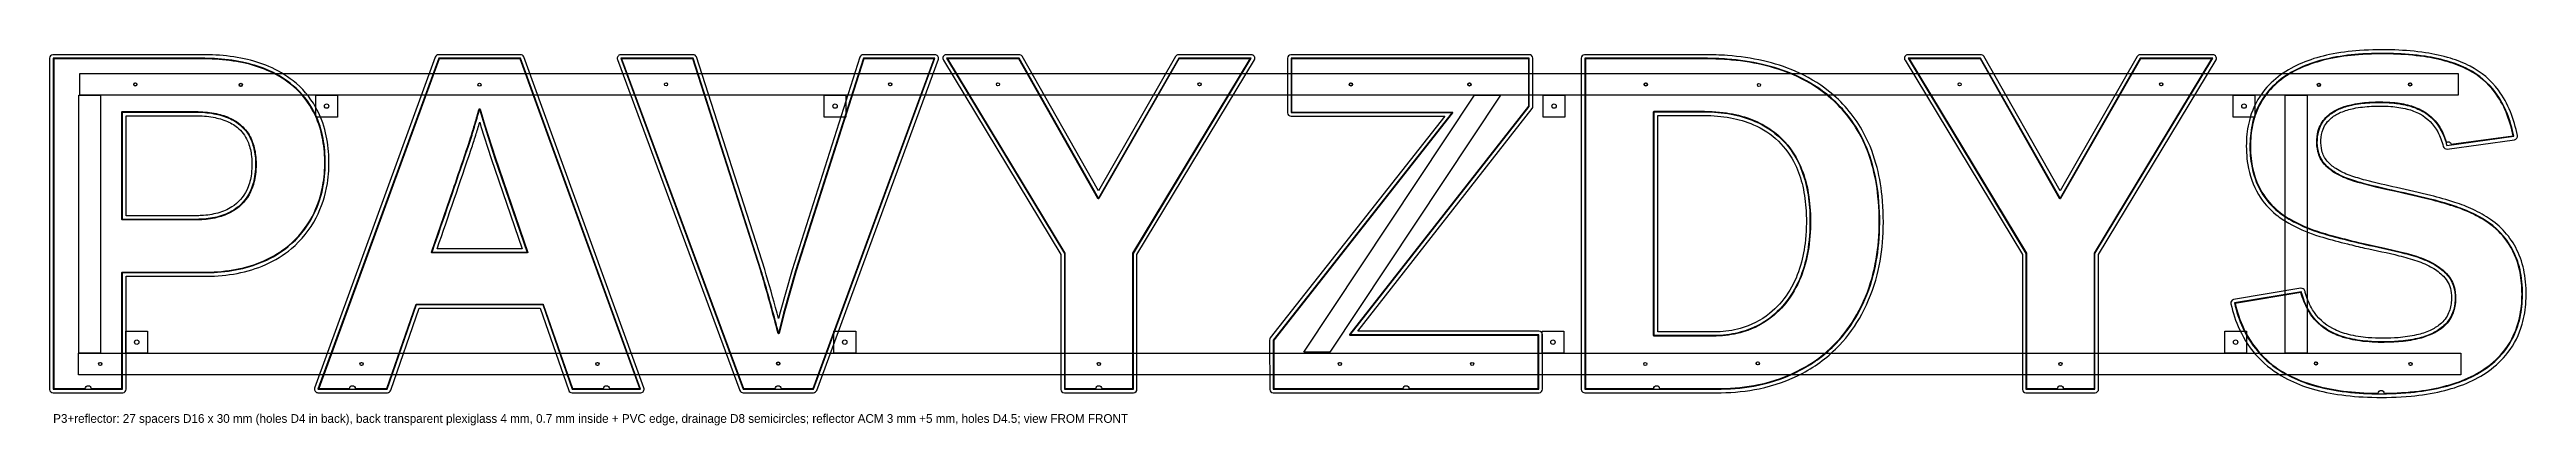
# Model space of a CAD drawing. Header units: millimetres. Extents: x -5 to 3405, y -44 to 474.
import ezdxf

# ---------------------------------------------------------------- set-up
doc = ezdxf.new("R2010")
doc.units = ezdxf.units.MM
for name, color, linetype in [('1_REMAS', 5, 'Continuous'), ('2_DUGNAS', 1, 'Continuous'), ('3_PRIEKIS', 7, 'Continuous'), ('4_REFLEKTORIUS', 30, 'Continuous'), ('TEXT', 8, 'Continuous')]:
    doc.layers.add(name, color=color, linetype=linetype)

# ---------------------------------------------------------------- blocks, each defined once
blk = doc.blocks.new('REMAS')
at = {"layer": '1_REMAS'}
for points in [[(35.136, 411.068), (65.136, 411.068), (65.136, 56.068), (35.136, 56.068)], [(36.5, 441.068), (3311.5, 441.068), (3311.5, 411.068), (36.5, 411.068)], [(361.5, 411.068), (391.5, 411.068), (391.5, 381.068), (361.5, 381.068)], [(1061.5, 411.068), (1091.5, 411.068), (1091.5, 381.068), (1061.5, 381.068)], [(1956.95, 411.068), (1992.966, 411.068), (1757.966, 57.329), (1721.95, 57.329)], [(2051.5, 411.068), (2081.5, 411.068), (2081.5, 381.068), (2051.5, 381.068)], [(3001.5, 411.068), (3031.5, 411.068), (3031.5, 381.068), (3001.5, 381.068)], [(3073.366, 411.068), (3103.366, 411.068), (3103.366, 56.068), (3073.366, 56.068)], [(100, 86.068), (130, 86.068), (130, 56.068), (100, 56.068)], [(1075, 86.068), (1105, 86.068), (1105, 56.068), (1075, 56.068)], [(2050, 86.068), (2080, 86.068), (2080, 56.068), (2050, 56.068)], [(2990, 86.068), (3020, 86.068), (3020, 56.068), (2990, 56.068)], [(35, 56.068), (3315, 56.068), (3315, 26.068), (35, 26.068)]]:
    blk.add_lwpolyline(points, close=True, dxfattribs=at)
for centre in [(376.5, 396.068), (1076.5, 396.068), (2066.5, 396.068), (3016.5, 396.068), (115, 71.068), (1090, 71.068), (2065, 71.068), (3005, 71.068)]:
    blk.add_circle(centre, 3, dxfattribs=at)
blk = doc.blocks.new('DUGNAS')
at = {"layer": '2_DUGNAS'}
for points in [[(0.7, 461.232), (0.7, 7.165), (44.27, 7.165, -0.99875), (52.27, 7.165), (94.66, 7.165), (94.677, 166.953, -0.35083125), (95.36, 167.5), (211.503, 167.516, 0.04452233), (252.308, 171.417, 0.05782153), (290.25, 183.159, 0.06843256), (324.266, 204.2, 0.09745615), (356.385, 243.832, 0.08433195), (371.87, 290.441, 0.04794185), (373.84, 324.629, 0.04978545), (369.553, 358.053, 0.07147344), (356.369, 392.075, 0.09601643), (326.853, 426.399, 0.06768036), (294.822, 445.348, 0.04792886), (261.937, 455.65, 0.03845859), (223.74, 460.686, 0.01473364), (204.62, 461.232)], [(365.633, 7.165), (407.95, 7.165, -0.99875), (415.95, 7.165), (459.494, 7.165), (499.805, 123.207, -0.25943456), (500.399, 123.537), (674.142, 123.52, -0.2598899), (674.649, 123.067), (714.892, 7.165), (757.77, 7.165, -0.99875), (765.77, 7.165), (807.786, 7.165), (642.788, 461.232), (531.275, 461.232)], [(782.637, 461.232), (950.535, 7.165), (994.21, 7.165, -0.99875), (1002.21, 7.165), (1046.213, 7.165), (1213.144, 461.232), (1116.065, 461.232), (1022.803, 169.184), (1006.324, 111.021), (999.486, 83.089, -0.69198878), (998.182, 83.221, 0.00579745), (978.803, 153.945, 0.00382234), (974.27, 169.177), (880.683, 461.232)], [(1648.331, 461.232), (1550.091, 461.232), (1439.649, 268.799, -0.50943639), (1438.524, 268.926), (1329.465, 461.232), (1231.228, 461.232), (1392.925, 193.528), (1392.961, 193.307), (1392.961, 7.165), (1435.66, 7.165, -0.99875), (1443.66, 7.165), (1486.598, 7.165), (1486.615, 193.461), (1486.699, 193.669)], [(2044.86, 80.437), (1785.832, 80.454, -0.54998537), (1785.435, 81.569), (2031.607, 395.906), (2031.607, 461.232), (1705.226, 461.232), (1705.226, 387.96), (1926.433, 387.943, -0.55180744), (1926.829, 386.827), (1680.658, 73.783), (1680.658, 7.165), (1858.81, 7.165, -0.99875), (1866.81, 7.165), (2044.86, 7.165)], [(2109.618, 461.232), (2109.618, 7.165), (2203.77, 7.165, -0.99875), (2211.77, 7.165), (2296.463, 7.183, 0.0489608), (2348.002, 12.607, 0.07271265), (2407.445, 34.182, 0.08447114), (2457.449, 73.016, 0.0643639), (2486.669, 114.92, 0.0607989), (2506.092, 166.495, 0.04557836), (2513.622, 217.149, 0.03957509), (2512.55, 271.541, 0.04356023), (2504.271, 315.631, 0.05821174), (2486.585, 358.789, 0.09894718), (2441.038, 412.272, 0.06572845), (2396.192, 438.985, 0.04569425), (2353.565, 452.871, 0.03803024), (2304.928, 460.097, 0.01878144), (2273.777, 461.232)], [(2972.385, 461.232), (2874.145, 461.232), (2763.703, 268.799, -0.50943639), (2762.578, 268.926), (2653.519, 461.232), (2555.282, 461.232), (2716.979, 193.528), (2717.015, 193.307), (2717.015, 7.165), (2759.71, 7.165, -0.99875), (2767.71, 7.165), (2810.652, 7.165), (2810.669, 193.461), (2810.753, 193.669)], [(3295.23, 346.114, -0.58357911), (3301.703, 343.544), (3387.204, 355.204, 0.04857357), (3377.419, 387.611, 0.06431397), (3361.367, 415.7, 0.11080225), (3325.357, 445.926, 0.04849083), (3297.705, 456.976, 0.03620933), (3263.953, 464.239, 0.02818233), (3222.149, 467.768, 0.02677191), (3174.25, 466.86, 0.03424562), (3133.798, 461.129, 0.04240871), (3100.908, 451.173, 0.05809167), (3071.492, 435.339, 0.0737734), (3047.812, 412.971, 0.09873954), (3030.001, 377.28, 0.05792153), (3025.529, 347.748, 0.04978266), (3027.321, 316.33, 0.09320813), (3041.228, 277.538, 0.08985781), (3064.515, 250.929, 0.04137506), (3080.824, 239.981, 0.04843646), (3117.531, 223.758, 0.01501016), (3145.696, 215.612, 0.00673997), (3183.568, 206.274), (3197.545, 203.385), (3210.374, 200.601), (3222.043, 197.924), (3231.303, 195.67), (3239.676, 193.497), (3246.149, 191.7), (3251.971, 189.962, -0.0335085), (3269.107, 183.547, -0.05643634), (3287.488, 172.704, -0.05586938), (3297.842, 162.859, -0.12401937), (3306.865, 143.45, -0.06445417), (3307.803, 127.997, -0.08801828), (3303.496, 109.163, -0.11676064), (3290.168, 91.442, -0.06759446), (3275.086, 82.05, -0.0494186), (3255.467, 75.49, -0.03771877), (3229.271, 71.563), (3222.973, 71.143), (3216.434, 70.871), (3209.652, 70.748, -0.03645632), (3176.169, 72.736, -0.04727074), (3150.082, 78.741, -0.06373726), (3128.916, 88.894, -0.11180463), (3106.029, 112.82), (3104.342, 115.721, -0.06234536), (3094.979, 139.499), (3004.215, 124.53, 0.05416593), (3016.118, 89.638, 0.08842084), (3043.634, 50.56, 0.07152752), (3076.158, 26.748, 0.04830529), (3108.919, 13.193, 0.03852175), (3147.73, 4.558, 0.03011466), (3192.593, 0.854, 0.00466602), (3201.33, 0.713, -0.9957495), (3209.33, 0.721, 0.02930959), (3257.348, 3.784, 0.0349604), (3295.503, 11.206, 0.04666569), (3329.171, 23.671, 0.06502356), (3359.463, 43.418, 0.09431747), (3385.355, 75.792, 0.07477539), (3396.736, 108.981, 0.05133268), (3399.27, 141.018, 0.05083331), (3395.881, 170.641, 0.09975975), (3378.429, 210.171, 0.08758444), (3352.831, 235.285, 0.04259656), (3329.414, 248.591, 0.03186937), (3305.128, 258.137, 0.01678286), (3272.276, 267.558, 0.01022717), (3225.459, 278.347), (3211.961, 281.351), (3199.699, 284.221), (3189.984, 286.622), (3181.215, 288.921), (3173.391, 291.118), (3167.436, 292.92), (3162.173, 294.648, -0.06008623), (3140.424, 304.906, -0.0720005), (3127.059, 316.229, -0.12252509), (3118.267, 333.505, -0.06930746), (3116.829, 349.537, -0.08399573), (3120.207, 366.453, -0.12949848), (3133.212, 384.191, -0.07036839), (3147.626, 392.791, -0.05058287), (3166.471, 398.536, -0.03799923), (3191.716, 401.561), (3197.795, 401.785, -0.03311814), (3223.987, 400.861), (3227.662, 400.421, -0.04977456), (3249.592, 395.438), (3252.497, 394.381, -0.08174664), (3271.849, 383.282, -0.10793091), (3289.691, 360.613, -0.04560579)], [(94.69, 388.11, -0.33109617), (95.36, 388.606), (195.945, 388.596), (199.851, 388.517, -0.0442866), (224.593, 385.72, -0.06099193), (244.777, 378.988, -0.09565561), (263.111, 365.499, -0.09883586), (274.618, 346.173, -0.06484133), (278.922, 325.974, -0.05994429), (278.049, 298.969, -0.07229699), (271.684, 278.027, -0.14155773), (248.94, 252.428, -0.07427927), (228.443, 243.433, -0.05475698), (204.539, 239.689, -0.01355086), (196.539, 239.479), (95.207, 239.496, -0.35083125), (94.66, 240.179), (94.677, 388.06)], [(586.746, 392.425, -0.45123685), (587.701, 391.989), (594.489, 369.688), (608.385, 325.737), (653.348, 194.675, -0.44762608), (652.653, 193.9), (521.58, 193.917), (521.288, 194.06, -0.31102355), (521.072, 194.827), (550.709, 281.311, 0.00237795), (574.726, 352.319, 0.00812899), (580.865, 372.425, 0.00503707), (586.413, 392.113, -0.16495247)], [(2273.629, 388.924), (2278.947, 388.83), (2284.166, 388.625), (2289.292, 388.309), (2294.324, 387.88), (2299.263, 387.34), (2304.108, 386.687, -0.05254372), (2336.774, 378.48, -0.07678647), (2369.947, 360.164, -0.11071422), (2402.373, 320.732, -0.056947), (2413.726, 289.997), (2414.812, 285.391), (2415.788, 280.685, -0.04273704), (2419.565, 243.127, -0.04110086), (2417.117, 201.398, -0.0513727), (2408.121, 165.139, -0.07363012), (2388.504, 128.619, -0.07432795), (2362.323, 102.59, -0.09427039), (2322.945, 84.071, -0.05733142), (2289.918, 79.533), (2285.092, 79.467), (2204.125, 79.484, -0.35083125), (2203.578, 80.167), (2203.595, 388.383, -0.35083125), (2204.278, 388.93)]]:
    blk.add_lwpolyline(points, format="xyb", close=True, dxfattribs=at)
for centre in [(113.1, 426.02), (258.3, 425.32), (587, 425.62), (843.8, 426.12), (1152.5, 426.12), (1300.9, 426.12), (1578.5, 426.12), (1786.8, 426.02), (1950, 426.02), (2192.8, 426.02), (2348.7, 425.22), (2625, 426.12), (2902.6, 426.12), (3119.6, 425.32), (3245.2, 426.02), (64.8, 41.02), (424.6, 41.02), (749.3, 41.02), (998.3, 41.52), (1439.8, 41.02), (1771.7, 41.02), (1953.8, 41.02), (2192.2, 41.02), (2347, 41.92), (2763.8, 41.02), (3115.6, 41.82), (3245.8, 41.02)]:
    blk.add_circle(centre, 2, dxfattribs=at)
blk = doc.blocks.new('PRIEKIS')
at = {"layer": '3_PRIEKIS'}
for points in [[(0, 461.932), (0, 6.465), (95.36, 6.465), (95.36, 166.8), (211.511, 166.816, 0.04289609), (251.114, 170.48, 0.05754627), (289.397, 182.017, 0.068064), (323.763, 202.876, 0.09986703), (357.002, 243.502, 0.0843374), (372.561, 290.332, 0.04992444), (374.476, 326.351, 0.05023591), (369.874, 359.702, 0.07185733), (356.264, 393.659, 0.09564061), (326.188, 427.815, 0.06735718), (293.712, 446.576, 0.0475205), (260.459, 456.679, 0.03802243), (221.914, 461.489, 0.01313272), (204.621, 461.932)], [(998.859, 83.4, 0.00579556), (979.475, 154.14, 0.00386709), (974.938, 169.386), (881.194, 461.932), (781.631, 461.932), (950.048, 6.465), (1046.701, 6.465), (1214.147, 461.932), (1115.554, 461.932), (1022.133, 169.386), (1005.647, 111.2)], [(2108.918, 461.932), (2108.918, 6.465), (2296.471, 6.483, 0.04898697), (2348.145, 11.922, 0.07099007), (2406.49, 32.875, 0.08019557), (2454.938, 69.309, 0.06496902), (2485.07, 110.486, 0.06315336), (2506.013, 163.339, 0.0460787), (2514.101, 213.769, 0.04202018), (2513.247, 271.613, 0.04353645), (2504.944, 315.822, 0.0605057), (2486.337, 360.655, 0.09645615), (2441.473, 412.82, 0.06571631), (2396.471, 439.627, 0.04569937), (2353.723, 453.553, 0.03801576), (2304.98, 460.795, 0.01881126), (2273.778, 461.932)], [(3388.04, 354.611, 0.04687131), (3378.634, 386.501, 0.06383271), (3362.746, 415.037, 0.11392824), (3325.683, 446.546, 0.04674445), (3299.299, 457.225, 0.03667784), (3265.724, 464.684, 0.02946452), (3222.171, 468.468, 0.02676983), (3174.197, 467.558, 0.03427958), (3133.65, 461.813, 0.04242259), (3100.646, 451.822, 0.05809804), (3071.088, 435.91, 0.07378249), (3047.26, 413.401, 0.0987508), (3029.327, 377.467, 0.05791282), (3024.829, 347.777, 0.04978899), (3026.63, 316.216, 0.09123573), (3040.203, 277.9, 0.09203394), (3064.076, 250.384, 0.04132327), (3080.477, 239.373, 0.04755007), (3116.546, 223.348, 0.01545453), (3144.285, 215.26, 0.00708611), (3183.419, 205.59, -0.01129844), (3231.132, 194.991, -0.01871031), (3256.103, 187.895, -0.05223642), (3278.605, 177.829, -0.06554839), (3294.178, 165.876, -0.15179113), (3306.177, 143.318, -0.06455151), (3307.105, 128.045, -0.08813412), (3302.85, 109.434, -0.11671422), (3289.723, 91.982, -0.0682914), (3274.799, 82.688, -0.05002747), (3255.311, 76.172, -0.03768993), (3229.219, 72.261, -0.03894278), (3186.971, 72.246, -0.04223993), (3159.155, 76.77, -0.05707193), (3136.464, 85.275, -0.14024813), (3106.63, 113.18, -0.06335647), (3096.846, 135.475, -0.01037335), (3095.493, 140.293), (3003.366, 125.1, 0.05251849), (3014.846, 90.708, 0.08260582), (3040.102, 53.159, 0.07754545), (3074.587, 26.806, 0.04876522), (3107.221, 12.993, 0.03892004), (3145.886, 4.128, 0.03161334), (3192.575, 0.155, 0.02923741), (3245.997, 1.828, 0.03424929), (3287.503, 8.451, 0.0421952), (3321.274, 19.312, 0.05783296), (3351.628, 36.298, 0.074988), (3376.816, 60.956, 0.09117079), (3394.625, 97.076, 0.0558756), (3399.714, 127.724, 0.0538781), (3398.067, 163.012, 0.06882134), (3388.969, 193.332, 0.13630322), (3353.231, 235.86, 0.04260684), (3329.711, 249.225, 0.03188898), (3305.347, 258.802, 0.01735693), (3270.978, 268.61, 0.00992603), (3225.609, 279.031, -0.01161299), (3182.592, 289.275, -0.01923878), (3160.809, 295.866, -0.05894477), (3140.119, 305.938, -0.07307112), (3127.132, 317.223, -0.11799671), (3118.949, 333.664, -0.06935208), (3117.528, 349.502, -0.08392721), (3120.855, 366.189, -0.12973631), (3133.65, 383.645, -0.07112593), (3147.897, 392.146, -0.04765079), (3165.01, 397.51, -0.03904175), (3189.78, 400.754, -0.03467405), (3220.152, 400.523, -0.04768552), (3244.334, 396.346, -0.06262635), (3262.755, 388.743, -0.1419673), (3288.127, 362.134, -0.06250753), (3295.589, 342.004)], [(95.36, 240.179), (95.36, 387.906), (195.934, 387.896, -0.04228658), (221.207, 385.672, -0.05848407), (241.885, 379.553, -0.08142865), (258.941, 368.677, -0.11788697), (273.477, 347.223, -0.06614181), (278.072, 327.477, -0.06334303), (277.359, 299.085, -0.07230822), (271.055, 278.334, -0.14152408), (248.568, 253.021, -0.07463205), (228.259, 244.109, -0.05478703), (204.505, 240.388, -0.01349643), (196.539, 240.179)], [(587.032, 391.785), (593.82, 369.481), (607.72, 325.518), (652.653, 194.6), (521.734, 194.6, 0.00136176), (570.39, 337.082, 0.00602452), (577.571, 358.947, 0.00816451)], [(2204.278, 80.167), (2204.278, 388.23), (2273.626, 388.224, -0.04359726), (2310.293, 384.955, -0.05712302), (2343.211, 375.133, -0.09046056), (2378.824, 351.532, -0.08907649), (2403.023, 317.853, -0.05595239), (2413.78, 286.783, -0.04307146), (2418.529, 252.098, -0.04335324), (2417.087, 206.401, -0.0476344), (2409.411, 171.023, -0.06690901), (2392.762, 135.901, -0.0775564), (2366.354, 106.561, -0.10399476), (2324.165, 85.123, -0.05783711), (2291.487, 80.285, -0.00916771), (2285.092, 80.167)]]:
    blk.add_lwpolyline(points, format="xyb", close=True, dxfattribs=at)
for points in [[(364.632, 6.465), (459.992, 6.465), (500.399, 122.837), (673.987, 122.837), (714.394, 6.465), (808.785, 6.465), (643.278, 461.932), (530.785, 461.932)], [(1649.572, 461.932), (1549.686, 461.932), (1439.133, 269.272), (1329.873, 461.932), (1229.987, 461.932), (1392.261, 193.307), (1392.261, 6.465), (1487.298, 6.465), (1487.298, 193.307)], [(1926.279, 387.26), (1679.958, 74.026), (1679.958, 6.465), (2045.56, 6.465), (2045.56, 81.137), (1785.986, 81.137), (2032.307, 395.665), (2032.307, 461.932), (1704.526, 461.932), (1704.526, 387.26)], [(2973.626, 461.932), (2873.74, 461.932), (2763.187, 269.272), (2653.927, 461.932), (2554.041, 461.932), (2716.315, 193.307), (2716.315, 6.465), (2811.352, 6.465), (2811.352, 193.307)]]:
    blk.add_lwpolyline(points, close=True, dxfattribs=at)
blk = doc.blocks.new('REFLEKTORIUS')
at = {"layer": '4_REFLEKTORIUS'}
for points in [[(100.36, 161.8), (211.579, 161.817, 0.04454558), (253.364, 165.816, 0.05790814), (292.594, 177.964, 0.06846697), (327.935, 199.837, 0.09957317), (362.015, 242.284, 0.08206884), (377.503, 289.57, 0.04779923), (379.536, 324.84, 0.05003487), (375.094, 359.392, 0.0713359), (361.339, 394.866, 0.09612396), (330.387, 430.871, 0.06766491), (297.042, 450.598, 0.04793002), (263.121, 461.226, 0.0384047), (224.059, 466.378, 0.01465881), (204.621, 466.932), (-0.368, 466.918, 0.39287188), (-5, 461.932), (-4.986, 6.097, 0.39287188), (0, 1.465), (95.728, 1.479, 0.39308477), (100.36, 6.465)], [(503.956, 117.837), (670.431, 117.837), (709.806, 4.479, 0.29909705), (714.394, 1.465), (809.154, 1.479, 0.49713253), (813.484, 8.173), (647.84, 463.979, 0.29541322), (643.278, 466.932), (530.419, 466.918, 0.29497592), (526.088, 463.645), (359.821, 7.827, 0.49746456), (364.632, 1.465), (460.363, 1.479, 0.29907105), (464.716, 4.825)], [(998.652, 103.631, 0.00653077), (981.907, 163.602), (979.699, 170.912), (885.829, 463.806, 0.30550181), (881.194, 466.932), (781.262, 466.918, 0.49893562), (776.942, 460.198), (945.497, 4.394, 0.29391537), (950.048, 1.465), (1047.066, 1.478, 0.29420127), (1051.394, 4.74), (1218.955, 460.558, 0.49825008), (1214.147, 466.932), (1115.183, 466.918, 0.30583429), (1110.791, 463.453), (1017.322, 170.749), (1000.79, 112.386)], [(1439.159, 279.362), (1334.029, 464.712, 0.2502872), (1329.873, 466.932), (1229.619, 466.918, 0.55958212), (1225.707, 459.347), (1387.261, 191.914), (1387.275, 6.097, 0.39287188), (1392.261, 1.465), (1487.666, 1.479, 0.39287188), (1492.298, 6.465), (1492.298, 191.914), (1654.031, 459.669, 0.55942831), (1649.572, 466.932), (1549.32, 466.918, 0.2491066), (1545.349, 464.42)], [(1915.986, 382.26), (1675.81, 76.817, 0.14905142), (1674.958, 74.026), (1674.972, 6.097, 0.39287188), (1679.958, 1.465), (2045.928, 1.479, 0.39287188), (2050.56, 6.465), (2050.547, 81.505, 0.3927269), (2045.56, 86.137), (1796.253, 86.137), (2036.46, 392.88, 0.14823393), (2037.307, 395.665), (2037.293, 462.3, 0.39287188), (2032.307, 466.932), (1704.158, 466.918, 0.39287188), (1699.526, 461.932), (1699.54, 386.892, 0.39287188), (1704.526, 382.26)], [(2104.508, 4.108, 0.27689381), (2108.918, 1.465), (2296.539, 1.483, 0.04892956), (2349.155, 7.025, 0.07101083), (2408.853, 28.469, 0.0821956), (2459.578, 66.933, 0.06481543), (2490.218, 109.471, 0.06284504), (2511.247, 163.615, 0.04582473), (2519.205, 215.121, 0.04085549), (2518.219, 272.142, 0.0437062), (2509.748, 317.209, 0.06045497), (2490.692, 363.111, 0.09649087), (2444.566, 416.749, 0.06570989), (2398.444, 444.221, 0.04570871), (2354.833, 458.428, 0.03801201), (2305.342, 465.782, 0.01878875), (2273.778, 466.932), (2108.55, 466.918, 0.39287188), (2103.918, 461.932), (2103.932, 6.097, 0.10470078)], [(2763.213, 279.362), (2658.083, 464.712, 0.2502872), (2653.927, 466.932), (2553.673, 466.918, 0.55958212), (2549.761, 459.347), (2711.315, 191.914), (2711.328, 6.097, 0.3927269), (2716.315, 1.465), (2811.72, 1.479, 0.39287188), (2816.352, 6.465), (2816.352, 191.914), (2978.085, 459.669, 0.55942831), (2973.626, 466.932), (2873.374, 466.918, 0.2491066), (2869.403, 464.42)], [(3158.972, 206.336, 0.00354799), (3182.425, 200.69, -0.01129496), (3229.914, 190.141, -0.01865739), (3254.516, 183.154, -0.05217371), (3276.065, 173.522, -0.0685118), (3291.1, 161.868, -0.14813377), (3301.274, 142.337, -0.0646451), (3302.113, 128.342, -0.08807527), (3298.265, 111.429, -0.11688233), (3286.495, 95.801, -0.06825047), (3272.712, 87.232, -0.05002038), (3254.164, 81.039, -0.03766363), (3228.819, 77.245, -0.0388707), (3187.387, 77.228, -0.04220874), (3160.404, 81.611, -0.05703761), (3138.775, 89.709, -0.14048398), (3110.901, 115.78, -0.06336662), (3101.63, 136.927, -0.00614734), (3100.22, 141.923, 0.36572383), (3094.679, 145.226), (3002.194, 129.961, 0.41111461), (2998.493, 123.979, 0.05271689), (3010.315, 88.592, 0.08251309), (3036.459, 49.735, 0.07761737), (3072.197, 22.414, 0.04873226), (3105.723, 8.223, 0.03890782), (3145.143, -0.817, 0.03143282), (3192.457, -4.844, 0.02922669), (3246.453, -3.151, 0.03431309), (3288.667, 3.589, 0.04222689), (3323.243, 14.716, 0.05505161), (3353.307, 31.343, 0.07435618), (3379.894, 56.74, 0.09470904), (3399.437, 95.718, 0.05584979), (3404.707, 127.458, 0.05216301), (3403.163, 162.799, 0.06827465), (3393.938, 194.485, 0.13857687), (3356.074, 239.973, 0.04258051), (3331.819, 253.759, 0.03161506), (3306.904, 263.554, 0.01678798), (3273.682, 273.081, 0.01031147), (3226.672, 283.917, -0.01160242), (3183.888, 294.104, -0.01928634), (3162.485, 300.577, -0.0589192), (3142.861, 310.119, -0.07297188), (3130.962, 320.437, -0.11832736), (3123.808, 334.843, -0.06925796), (3122.524, 349.3, -0.08405919), (3125.51, 364.361, -0.13004838), (3136.83, 379.786, -0.07122604), (3149.876, 387.554, -0.05132456), (3167.614, 392.951, -0.03801238), (3191.998, 395.868, -0.03086212), (3218.498, 395.639, -0.04440933), (3240.988, 392.072, -0.06087227), (3258.73, 385.268, -0.14581038), (3283.257, 360.632, -0.06611815), (3290.767, 340.684, 0.3762726), (3296.265, 337.05), (3389.077, 349.72, 0.41231793), (3392.938, 355.616, 0.04714621), (3383.256, 388.409, 0.06372278), (3366.771, 418.003, 0.11394324), (3327.988, 450.983, 0.04643026), (3300.747, 462.011, 0.03669927), (3266.46, 469.629, 0.02837784), (3224.301, 473.398, 0.02639629), (3175.731, 472.685, 0.0340606), (3134.238, 467.052, 0.041981), (3100.171, 457.016, 0.05509532), (3070.472, 441.563, 0.0720069), (3045.155, 418.771, 0.1025522), (3024.912, 380.218, 0.05844766), (3019.907, 349.585, 0.05220549), (3021.699, 315.387, 0.09323052), (3036.34, 274.607, 0.08973496), (3060.927, 246.5, 0.04135303), (3078.01, 235.024, 0.04754505), (3114.949, 218.61), (3120.779, 216.734, 0.01297611), (3154.758, 207.392)], [(100.36, 245.179), (100.36, 382.906), (195.884, 382.897, -0.04224375), (220.314, 380.752, -0.05844602), (239.876, 374.974, -0.08137906), (255.577, 364.978, -0.11798526), (268.814, 345.417, -0.06619472), (273.099, 326.95, -0.06320684), (272.422, 299.878, -0.0723143), (266.547, 280.497, -0.1417574), (245.873, 257.233, -0.07468041), (226.911, 248.924, -0.05476612), (204.236, 245.381, -0.01361245), (196.529, 245.179)], [(2209.278, 85.167), (2209.278, 383.23), (2273.591, 383.224, -0.04358688), (2309.39, 380.038, -0.0570512), (2341.219, 370.547, -0.09048777), (2375.349, 347.936, -0.0891317), (2398.521, 315.677, -0.05595388), (2408.908, 285.658, -0.04308892), (2413.536, 251.822, -0.04331281), (2412.125, 207.015, -0.04767001), (2404.655, 172.567, -0.06694815), (2388.582, 138.644, -0.07751719), (2363.218, 110.455, -0.10403242), (2322.841, 89.945, -0.05783996), (2291.302, 85.281, -0.00913765), (2285.081, 85.167)], [(587.239, 373.931), (589.053, 367.974), (602.991, 323.895), (645.65, 199.6), (528.738, 199.6, 0.0014112), (575.523, 336.661, 0.00510694), (581.894, 355.986, 0.0036324)]]:
    blk.add_lwpolyline(points, format="xyb", close=True, dxfattribs=at)
for centre in [(113.1, 426.02), (258.3, 425.32), (587, 425.62), (843.8, 426.12), (1152.5, 426.12), (1300.9, 426.12), (1578.5, 426.12), (1786.8, 426.02), (1950, 426.02), (2192.8, 426.02), (2348.7, 425.22), (2625, 426.12), (2902.6, 426.12), (3119.6, 425.32), (3245.2, 426.02), (64.8, 41.02), (424.6, 41.02), (749.3, 41.02), (998.3, 41.52), (1439.8, 41.02), (1771.7, 41.02), (1953.8, 41.02), (2192.2, 41.02), (2347, 41.92), (2763.8, 41.02), (3115.6, 41.82), (3245.8, 41.02)]:
    blk.add_circle(centre, 2.25, dxfattribs=at)

msp = doc.modelspace()

# ---------------------------------------------------------------- block references
at = {"layer": '1_REMAS'}
msp.add_blockref('REMAS', (0, 0), dxfattribs=at)
at = {"layer": '2_DUGNAS'}
msp.add_blockref('DUGNAS', (0, 0), dxfattribs=at)
at = {"layer": '3_PRIEKIS'}
msp.add_blockref('PRIEKIS', (0, 0), dxfattribs=at)
at = {"layer": '4_REFLEKTORIUS'}
msp.add_blockref('REFLEKTORIUS', (0, 0), dxfattribs=at)

# ---------------------------------------------------------------- texts
at = {"layer": 'TEXT'}
msp.add_text('P3+reflector: 27 spacers D16 x 30 mm (holes D4 in back), back transparent plexiglass 4 mm, 0.7 mm inside + PVC edge, drainage D8 semicircles; reflector ACM 3 mm +5 mm, holes D4.5; view FROM FRONT', height=12, dxfattribs=at).set_placement((0, -40))

doc.saveas('drawing.dxf')
